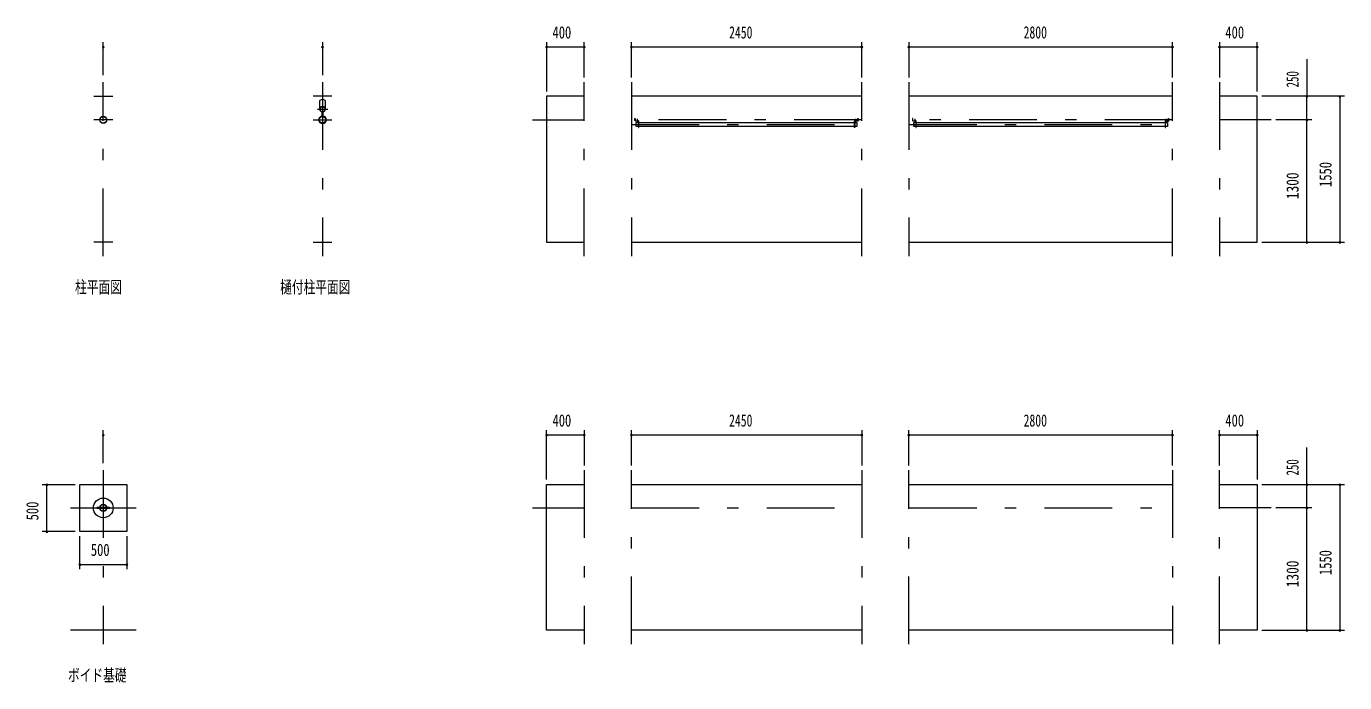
# Model space of a CAD drawing. Units: millimetres, scale not verified. Extents: x -23247 to 23257, y -10500 to 10500.
# Drawn here: x -23247 to -9238, y -8113 to -1137 of the extents above; entities that cross this region are included whole.
import ezdxf
from ezdxf.enums import TextEntityAlignment as Align

# ---------------------------------------------------------------- set-up
doc = ezdxf.new("R2010")
doc.units = ezdxf.units.MM
doc.header["$LTSCALE"] = 60
doc.linetypes.add('USER3', pattern=[24, 12, -5, 2, -5])
for name, color, linetype, lineweight in [('0-2_1-05BOLD', 7, 'Continuous', 18), ('0-3_1-25CENTER', 3, 'USER3', 18), ('0-5_1-55DIM', 3, 'Continuous', 18)]:
    doc.layers.add(name, color=color, linetype=linetype, lineweight=lineweight)
doc.styles.add('ＭＳ ゴシック', font='')
doc.styles.get('ＭＳ ゴシック').set_extended_font_data('MS Gothic')

msp = doc.modelspace()

# ---------------------------------------------------------------- linework, layer by layer
at = {"layer": '0-2_1-05BOLD'}
for p, q in [((-22529.37, -1880.33), (-22329.37, -1880.33)), ((-19999.63, -1880.33), (-20199.63, -1880.33)), ((-20127.13, -2009.21), (-20127.13, -1924.63)), ((-20072.13, -1924.63), (-20072.13, -2009.21)), ((-14368.18, -1880.33), (-16818.18, -1880.33)), ((-11068.18, -1880.33), (-13868.18, -1880.33)), ((-20104.23, -2047.46), (-20104.23, -2090.85)), ((-20102.63, -2092.3), (-20102.63, -2046.07)), ((-20096.63, -2046.07), (-20096.63, -2092.3)), ((-20095.03, -2090.85), (-20095.03, -2047.46)), ((-16780.03, -2138.33), (-16780.03, -2118.33)), ((-16774.83, -2140.33), (-16745.23, -2140.33)), ((-16745.23, -2143.53), (-16774.83, -2143.53)), ((-16740.03, -2158.13), (-14446.33, -2158.13)), ((-14446.33, -2200.83), (-16740.03, -2200.83)), ((-14443.13, -2158.13), (-14420.68, -2158.13)), ((-14441.13, -2140.33), (-14411.53, -2140.33)), ((-14411.53, -2143.53), (-14441.13, -2143.53)), ((-13830.03, -2118.33), (-13830.03, -2138.33)), ((-13824.83, -2140.33), (-13795.23, -2140.33)), ((-13795.23, -2143.53), (-13824.83, -2143.53)), ((-13815.68, -2158.13), (-13793.23, -2158.13)), ((-13790.03, -2158.13), (-11146.33, -2158.13)), ((-11146.33, -2200.83), (-13790.03, -2200.83)), ((-11143.13, -2211.33), (-11143.13, -2145.53)), ((-11111.53, -2140.33), (-11141.13, -2140.33)), ((-11141.13, -2143.53), (-11111.53, -2143.53)), ((-22329.37, -3430.33), (-22529.37, -3430.33)), ((-20199.63, -3430.33), (-19999.63, -3430.33)), ((-16818.18, -3430.33), (-14368.18, -3430.33)), ((-13868.18, -3430.33), (-11068.18, -3430.33)), ((-10568.18, -3430.33), (-10168.18, -3430.33)), ((-22679.36, -6505.33), (-22679.36, -6005.33)), ((-22679.36, -6005.33), (-22179.37, -6005.33)), ((-16818.18, -6005.33), (-14368.18, -6005.33)), ((-13868.18, -6005.33), (-11068.18, -6005.33)), ((-10568.18, -6005.33), (-10168.18, -6005.33)), ((-22466.96, -6261.83), (-22494.36, -6261.83)), ((-22464.11, -6248.83), (-22394.62, -6248.83)), ((-22394.62, -6261.83), (-22464.11, -6261.83)), ((-22079.37, -7555.33), (-22779.36, -7555.33)), ((-14368.18, -7555.33), (-16818.18, -7555.33)), ((-11068.18, -7555.33), (-13868.18, -7555.33))]:
    msp.add_line(p, q, dxfattribs=at)
for points in [[(-17318.18, -1880.33), (-17718.18, -1880.33), (-17718.18, -3430.33), (-17318.18, -3430.33)], [(-10168.18, -3430.33), (-10168.18, -1880.33), (-10568.18, -1880.33)], [(-16780.03, -2118.33), (-16776.83, -2118.33), (-16776.83, -2138.33)], [(-16743.23, -2200.83), (-16765.68, -2200.83), (-16765.68, -2158.13), (-16743.23, -2158.13)], [(-16743.23, -2145.53), (-16743.23, -2211.33), (-16740.03, -2211.33), (-16740.03, -2145.53)], [(-14443.13, -2145.53), (-14443.13, -2211.33), (-14446.33, -2211.33), (-14446.33, -2145.53)], [(-14420.68, -2158.13), (-14420.68, -2200.83), (-14443.13, -2200.83)], [(-14409.53, -2138.33), (-14409.53, -2118.33), (-14406.33, -2118.33), (-14406.33, -2138.33)], [(-13826.83, -2138.33), (-13826.83, -2118.33), (-13830.03, -2118.33)], [(-13793.23, -2200.83), (-13815.68, -2200.83), (-13815.68, -2158.13)], [(-13793.23, -2145.53), (-13793.23, -2211.33), (-13790.03, -2211.33), (-13790.03, -2145.53)], [(-11146.33, -2145.53), (-11146.33, -2211.33), (-11143.13, -2211.33)], [(-11143.13, -2158.13), (-11120.68, -2158.13), (-11120.68, -2200.83), (-11143.13, -2200.83)], [(-11109.53, -2138.33), (-11109.53, -2118.33), (-11106.33, -2118.33), (-11106.33, -2138.33)], [(-22179.37, -6005.33), (-22179.37, -6505.33), (-22679.36, -6505.33)], [(-17318.18, -7555.33), (-17718.18, -7555.33), (-17718.18, -6005.33), (-17318.18, -6005.33)], [(-10168.18, -6005.33), (-10168.18, -7555.33), (-10568.18, -7555.33)], [(-22494.36, -6261.83), (-22494.36, -6248.83), (-22466.96, -6248.83)], [(-22391.77, -6248.83), (-22364.36, -6248.83), (-22364.36, -6261.83), (-22391.77, -6261.83)]]:
    msp.add_lwpolyline(points, dxfattribs=at)
for centre, radius in [((-22429.37, -2130.33), 38.15), ((-22429.37, -2130.33), 35.35), ((-20099.63, -2130.33), 38.15), ((-20099.63, -2130.33), 35.35), ((-20099.63, -2018.73), 27.5), ((-20099.63, -1987.38), 2.25), ((-20099.63, -2172.33), 2.25), ((-22429.36, -6255.33), 105), ((-22429.36, -6255.33), 38.15), ((-22429.36, -6255.33), 35.35)]:
    msp.add_circle(centre, radius, dxfattribs=at)
for centre, radius, start, end in [((-20099.63, -1960.13), 44.9, 52.23546, 127.76454), ((-20099.63, -2130.33), 39.75, 96.65186, 270), ((-20099.63, -2018.73), 29.1, 90, 260.90512), ((-20099.63, -2036.13), 44.9, 109.58864, 127.76454), ((-20099.63, -1987.38), 3.85, 270, 218.65778), ((-20099.63, -2018.73), 29.1, 279.09488, 84.06984), ((-20099.63, -2130.33), 39.75, 274.38264, 83.35706), ((-20099.63, -2036.13), 44.9, 52.23546, 70.41136), ((-20099.63, -2172.33), 3.85, 142.09248, 90), ((-16774.83, -2138.33), 5.2, 180, 270), ((-16774.83, -2138.33), 2, 180, 270), ((-16745.23, -2145.53), 5.2, 0, 90), ((-16745.23, -2145.53), 2, 0, 90), ((-14441.13, -2145.53), 5.2, 90, 180), ((-14441.13, -2145.53), 2, 90, 180), ((-14411.53, -2138.33), 2, 270, 0), ((-14411.53, -2138.33), 5.2, 270, 0), ((-13824.83, -2138.33), 5.2, 180, 270), ((-13824.83, -2138.33), 2, 180, 270), ((-13795.23, -2145.53), 5.2, 0, 90), ((-13795.23, -2145.53), 2, 0, 90), ((-11141.13, -2145.53), 5.2, 90, 180), ((-11141.13, -2145.53), 2, 90, 180), ((-11111.53, -2138.33), 2, 270, 0), ((-11111.53, -2138.33), 5.2, 270, 0)]:
    msp.add_arc(centre, radius, start, end, dxfattribs=at)
at = {"layer": '0-3_1-25CENTER'}
for p, q in [((-22429.37, -3580.33), (-22429.37, -1730.33)), ((-20099.63, -1730.33), (-20099.63, -3580.33)), ((-17318.18, -3580.33), (-17318.18, -1730.33)), ((-16818.18, -1730.33), (-16818.18, -3580.33)), ((-14368.18, -3580.33), (-14368.18, -1730.33)), ((-13868.18, -1730.33), (-13868.18, -3580.33)), ((-11068.18, -3580.33), (-11068.18, -1730.33)), ((-10568.18, -1730.33), (-10568.18, -3580.33)), ((-20154.63, -2018.73), (-20044.63, -2018.73)), ((-20088.86, -2069.21), (-20110.39, -2069.21)), ((-22329.37, -2130.33), (-22529.37, -2130.33)), ((-20199.63, -2130.33), (-19999.63, -2130.33)), ((-17868.18, -2130.33), (-17318.18, -2130.33)), ((-14368.18, -2130.33), (-16818.18, -2130.33)), ((-16818.18, -2179.48), (-14368.18, -2179.48)), ((-16755.03, -2121.33), (-16755.03, -2163.13)), ((-14431.33, -2163.13), (-14431.33, -2121.33)), ((-11068.18, -2130.33), (-13868.18, -2130.33)), ((-13868.18, -2179.48), (-11068.18, -2179.48)), ((-13805.03, -2121.33), (-13805.03, -2163.13)), ((-11131.33, -2163.13), (-11131.33, -2121.33)), ((-10018.18, -2130.33), (-10568.18, -2130.33)), ((-22429.36, -5855.33), (-22429.36, -7705.33)), ((-17318.18, -5855.33), (-17318.18, -7705.33)), ((-16818.18, -7705.33), (-16818.18, -5855.33)), ((-14368.18, -5855.33), (-14368.18, -7705.33)), ((-13868.18, -7705.33), (-13868.18, -5855.33)), ((-11068.18, -5855.33), (-11068.18, -7705.33)), ((-10568.18, -7705.33), (-10568.18, -5855.33)), ((-22779.36, -6255.33), (-22079.37, -6255.33)), ((-17868.18, -6255.33), (-17318.18, -6255.33)), ((-16818.18, -6255.33), (-14368.18, -6255.33)), ((-13868.18, -6255.33), (-11068.18, -6255.33)), ((-10018.18, -6255.33), (-10568.18, -6255.33))]:
    msp.add_line(p, q, dxfattribs=at)
at = {"layer": '0-5_1-55DIM'}
for p, q in [((-22419.37, -1355.33), (-22439.37, -1355.33)), ((-22429.37, -1655.33), (-22429.37, -1305.33)), ((-20089.63, -1355.33), (-20109.63, -1355.33)), ((-20099.63, -1305.33), (-20099.63, -1655.33)), ((-17708.18, -1355.33), (-17728.18, -1355.33)), ((-17718.18, -1305.33), (-17718.18, -1830.33)), ((-17718.18, -1355.33), (-17318.18, -1355.33)), ((-17308.18, -1355.33), (-17328.18, -1355.33)), ((-17318.18, -1680.33), (-17318.18, -1305.33)), ((-16808.18, -1355.33), (-16828.18, -1355.33)), ((-16818.18, -1680.33), (-16818.18, -1305.33)), ((-16818.18, -1355.33), (-14368.18, -1355.33)), ((-14358.18, -1355.33), (-14378.18, -1355.33)), ((-14368.18, -1680.33), (-14368.18, -1305.33)), ((-13858.18, -1355.33), (-13878.18, -1355.33)), ((-13868.18, -1305.33), (-13868.18, -1680.33)), ((-13868.18, -1355.33), (-11068.18, -1355.33)), ((-11058.18, -1355.33), (-11078.18, -1355.33)), ((-11068.18, -1680.33), (-11068.18, -1305.33)), ((-10558.18, -1355.33), (-10578.18, -1355.33)), ((-10568.18, -1305.33), (-10568.18, -1680.33)), ((-10568.18, -1355.33), (-10168.18, -1355.33)), ((-10158.18, -1355.33), (-10178.18, -1355.33)), ((-10168.18, -1830.33), (-10168.18, -1305.33)), ((-9638.18, -1487.83), (-9638.18, -1880.33)), ((-9238.19, -1880.33), (-10118.18, -1880.33)), ((-9628.18, -1880.33), (-9648.18, -1880.33)), ((-9638.18, -2130.33), (-9638.18, -1880.33)), ((-9278.19, -1880.33), (-9298.19, -1880.33)), ((-9288.19, -1880.33), (-9288.19, -3430.33)), ((-9588.18, -2130.33), (-9968.18, -2130.33)), ((-9628.18, -2130.33), (-9648.18, -2130.33)), ((-9638.18, -3430.33), (-9638.18, -2130.33)), ((-10118.18, -3430.33), (-9238.19, -3430.33)), ((-9628.18, -3430.33), (-9648.18, -3430.33)), ((-9278.19, -3430.33), (-9298.19, -3430.33)), ((-22429.36, -5780.33), (-22429.36, -5430.33)), ((-17718.18, -5955.33), (-17718.18, -5430.33)), ((-17318.18, -5430.33), (-17318.18, -5805.33)), ((-16818.18, -5805.33), (-16818.18, -5430.33)), ((-14368.18, -5430.33), (-14368.18, -5805.33)), ((-13868.18, -5805.33), (-13868.18, -5430.33)), ((-11068.18, -5805.33), (-11068.18, -5430.33)), ((-10568.18, -5805.33), (-10568.18, -5430.33)), ((-10168.18, -5430.33), (-10168.18, -5955.33)), ((-22419.36, -5480.33), (-22439.36, -5480.33)), ((-17708.18, -5480.33), (-17728.18, -5480.33)), ((-17718.18, -5480.33), (-17318.18, -5480.33)), ((-17308.18, -5480.33), (-17328.18, -5480.33)), ((-16808.18, -5480.33), (-16828.18, -5480.33)), ((-16818.18, -5480.33), (-14368.18, -5480.33)), ((-14358.18, -5480.33), (-14378.18, -5480.33)), ((-13858.18, -5480.33), (-13878.18, -5480.33)), ((-13868.18, -5480.33), (-11068.18, -5480.33)), ((-11058.18, -5480.33), (-11078.18, -5480.33)), ((-10558.18, -5480.33), (-10578.18, -5480.33)), ((-10568.18, -5480.33), (-10168.18, -5480.33)), ((-10158.18, -5480.33), (-10178.18, -5480.33)), ((-9638.18, -6005.33), (-9638.18, -5612.83)), ((-23079.36, -6005.33), (-22729.36, -6005.33)), ((-23019.36, -6005.33), (-23039.36, -6005.33)), ((-23029.36, -6505.33), (-23029.36, -6005.33)), ((-10118.18, -6005.33), (-9238.19, -6005.33)), ((-9628.18, -6005.33), (-9648.18, -6005.33)), ((-9638.18, -6255.33), (-9638.18, -6005.33)), ((-9278.19, -6005.33), (-9298.19, -6005.33)), ((-9288.19, -6005.33), (-9288.19, -7555.33)), ((-9588.18, -6255.33), (-9968.18, -6255.33)), ((-9628.18, -6255.33), (-9648.18, -6255.33)), ((-9638.18, -7555.33), (-9638.18, -6255.33)), ((-22729.36, -6505.33), (-23079.36, -6505.33)), ((-23019.36, -6505.33), (-23039.36, -6505.33)), ((-22679.36, -6905.33), (-22679.36, -6555.33)), ((-22179.37, -6555.33), (-22179.37, -6905.33)), ((-22669.37, -6855.33), (-22689.37, -6855.33)), ((-22679.36, -6855.33), (-22179.37, -6855.33)), ((-22169.37, -6855.33), (-22189.37, -6855.33)), ((-10118.18, -7555.33), (-9238.19, -7555.33)), ((-9628.18, -7555.33), (-9648.18, -7555.33)), ((-9278.19, -7555.33), (-9298.19, -7555.33))]:
    msp.add_line(p, q, dxfattribs=at)
for centre in [(-22429.37, -1355.33), (-20099.63, -1355.33), (-17718.18, -1355.33), (-17318.18, -1355.33), (-16818.18, -1355.33), (-14368.18, -1355.33), (-13868.18, -1355.33), (-11068.18, -1355.33), (-10568.18, -1355.33), (-10168.18, -1355.33), (-9638.18, -1880.33), (-9288.19, -1880.33), (-9638.18, -2130.33), (-9638.18, -3430.33), (-9288.19, -3430.33), (-22429.36, -5480.33), (-17718.18, -5480.33), (-17318.18, -5480.33), (-16818.18, -5480.33), (-14368.18, -5480.33), (-13868.18, -5480.33), (-11068.18, -5480.33), (-10568.18, -5480.33), (-10168.18, -5480.33), (-23029.36, -6005.33), (-9638.18, -6005.33), (-9288.19, -6005.33), (-9638.18, -6255.33), (-23029.36, -6505.33), (-22679.37, -6855.33), (-22179.37, -6855.33), (-9638.18, -7555.33), (-9288.19, -7555.33)]:
    msp.add_arc(centre, 10, 180, 0, dxfattribs=at)

# ---------------------------------------------------------------- texts
at = {"layer": '0-5_1-55DIM', "color": 7, "style": 'ＭＳ ゴシック'}
for s, width, p in [('400', 0.75, (-17655.8, -1305.33)), ('2450', 0.7, (-15779.19, -1305.33)), ('2800', 0.7, (-12649.45, -1305.33)), ('400', 0.75, (-10505.81, -1305.33)), ('柱平面図', 0.7, (-22729.36, -4012.56)), ('樋付柱平面図', 0.7, (-20549.63, -4012.56)), ('400', 0.75, (-17655.8, -5430.33)), ('2450', 0.7, (-15779.19, -5430.33)), ('2800', 0.7, (-12649.45, -5430.33)), ('400', 0.75, (-10505.81, -5430.33)), ('500', 0.75, (-22561.81, -6805.33)), ('ボイド基礎', 0.7, (-22804.36, -8137.56))]:
    msp.add_text(s, height=130.2, dxfattribs=dict(at, width=width)).set_placement(p, align=Align.BOTTOM_LEFT)
for s, width, p in [('250', 0.65, (-9688.18, -1785.91)), ('1550', 0.75, (-9338.19, -2844.83)), ('1300', 0.8, (-9688.18, -2973.44)), ('250', 0.65, (-9688.18, -5910.91)), ('500', 0.75, (-23079.36, -6387.77)), ('1550', 0.75, (-9338.19, -6969.83)), ('1300', 0.8, (-9688.18, -7098.44))]:
    msp.add_text(s, height=130.2, rotation=90, dxfattribs=dict(at, width=width)).set_placement(p, align=Align.BOTTOM_LEFT)

doc.saveas('drawing.dxf')
